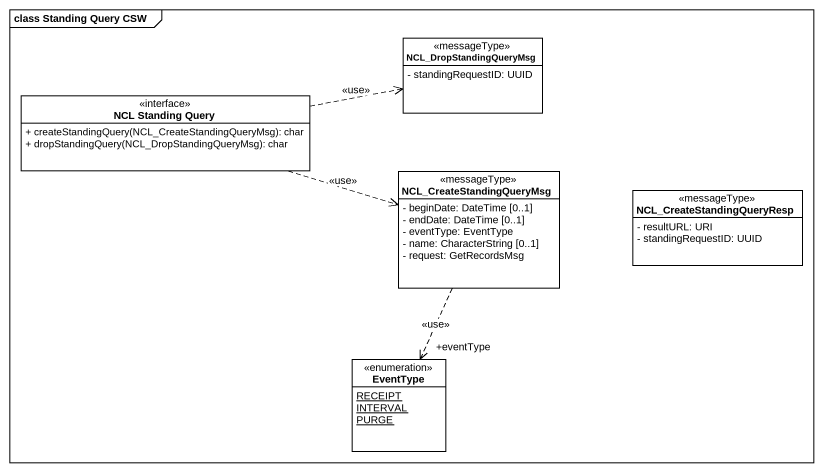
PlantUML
@startuml
mainframe class Standing Query CSW
hide circle
hide empty members
skinparam classAttributeIconSize 0
class NCL_DropStandingQueryMsg <<messageType>> {
  - standingRequestID: UUID
}
class "NCL Standing Query" as NCL_Standing_Query <<interface>> {
  + createStandingQuery(NCL_CreateStandingQueryMsg): char
  + dropStandingQuery(NCL_DropStandingQueryMsg): char
}
class NCL_CreateStandingQueryMsg <<messageType>> {
  - beginDate: DateTime [0..1]
  - endDate: DateTime [0..1]
  - eventType: EventType
  - name: CharacterString [0..1]
  - request: GetRecordsMsg
}
class NCL_CreateStandingQueryResp <<messageType>> {
  - resultURL: URI
  - standingRequestID: UUID
}
enum EventType {
  {static} RECEIPT
  {static} INTERVAL
  {static} PURGE
}
NCL_Standing_Query .right.> NCL_DropStandingQueryMsg : <<use>>
NCL_Standing_Query .right.> NCL_CreateStandingQueryMsg : <<use>>
NCL_CreateStandingQueryMsg ..> "+eventType" EventType : <<use>>
@enduml
